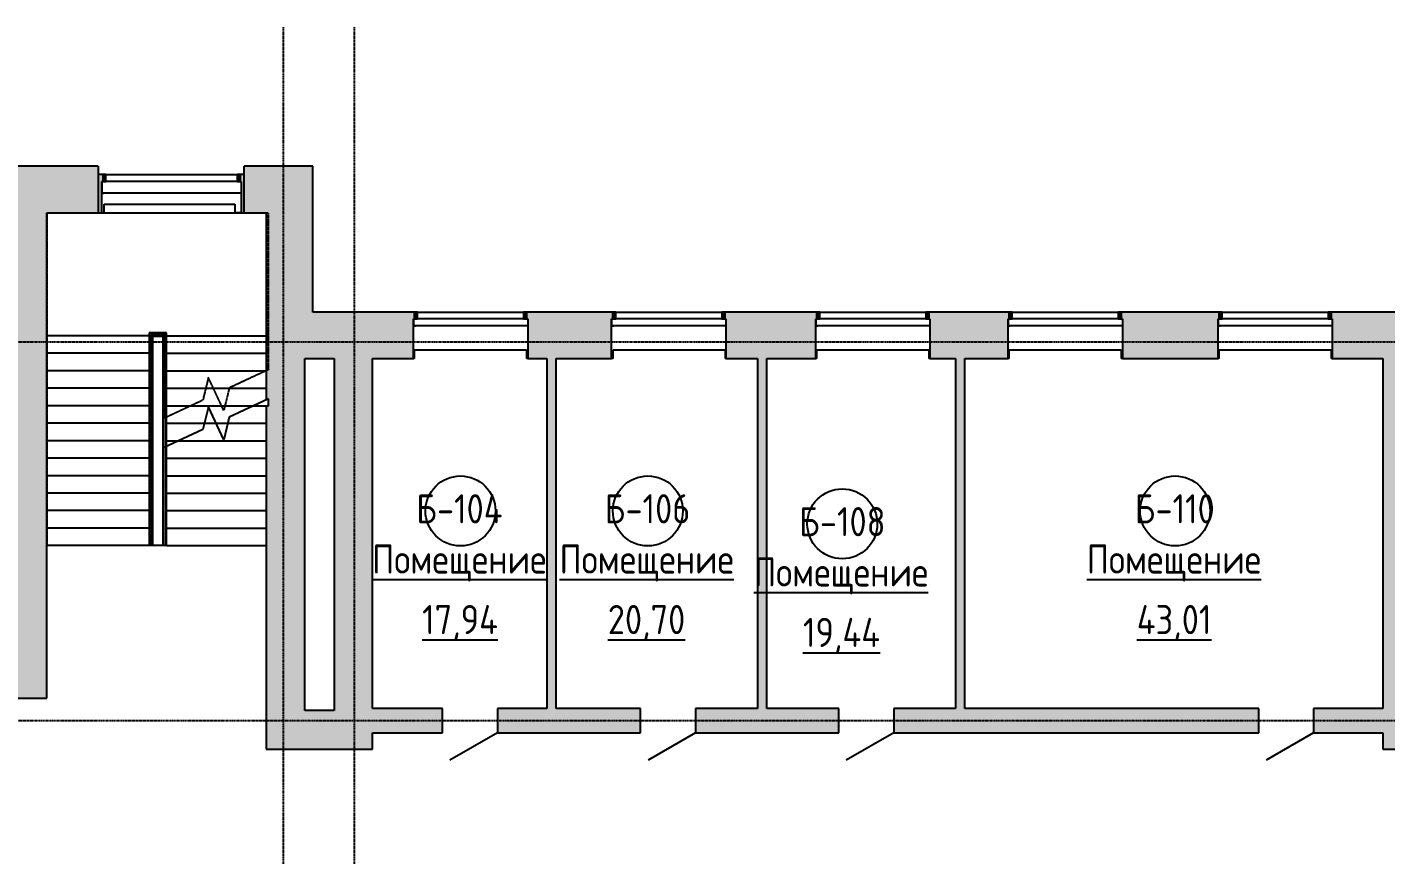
# Model space of a CAD drawing. Extents: x -4056 to 455774, y -7500 to 28668.
# Drawn here: x 13726 to 37029, y 10983 to 25181 of the extents above; entities that cross this region are included whole.
import ezdxf

# ---------------------------------------------------------------- set-up
doc = ezdxf.new("R2010")
doc.units = 0
doc.linetypes.add('ADSK_ЛИНИЯ_СЕТКИ', pattern=[21, 12, -3, 3, -3])
doc.linetypes.add('ADSK_СВЕРХУ', pattern=[4.5, 3, -1.5])
for name, color, linetype in [('ДВЕРИ', 7, 'CONTINUOUS'), ('КАРКАС_ИМПОСТ', 7, 'CONTINUOUS'), ('ЛЕСТНИЦЫ', 7, 'CONTINUOUS'), ('МАРКИ_ПОМЕЩЕНИЙ', 7, 'CONTINUOUS'), ('ОГРАЖДЕНИЕ', 7, 'CONTINUOUS'), ('ОКНА', 7, 'CONTINUOUS'), ('ОСИ', 7, 'CONTINUOUS'), ('ПАНЕЛЬ', 7, 'CONTINUOUS'), ('ПЕРЕКРЫТИЯ', 7, 'CONTINUOUS'), ('ПОРУЧНИ', 7, 'CONTINUOUS'), ('СТЕНЫ', 7, 'CONTINUOUS'), ('СТЕНЫ_РАЗРЕЗ', 7, 'CONTINUOUS')]:
    doc.layers.add(name, color=color, linetype=linetype)
doc.styles.add('GOST_COMMON', font='GOST Common.ttf', dxfattribs={"width": 0.9, "height": 500})

# ---------------------------------------------------------------- blocks, each defined once
blk = doc.blocks.new('*U87')
at = {"layer": 'СТЕНЫ'}
for points in [[(905.948367, 21995.135494), (905.948367, 22795.135494), (2045.948367, 21995.135494)], [(2045.948367, 21995.135494), (905.948367, 22795.135494), (2045.948367, 22795.135494)], [(4545.948367, 21995.135494), (4545.948367, 22795.135494), (4974.097978, 21995.135494)], [(4974.097978, 21995.135494), (4545.948367, 22795.135494), (4974.097978, 22795.135494)], [(4974.097978, 21995.135494), (4974.097978, 22795.135494), (6345.948367, 21995.135494)], [(6345.948367, 21995.135494), (4974.097978, 22795.135494), (6345.948367, 22795.135494)], [(8845.948367, 21995.135494), (8845.948367, 22795.135494), (10645.948367, 21995.135494)], [(10645.948367, 21995.135494), (8845.948367, 22795.135494), (10645.948367, 22795.135494)], [(13145.948367, 21995.135494), (13145.948367, 22795.135494), (14476.707853, 21995.135494)], [(14476.707853, 21995.135494), (13145.948367, 22795.135494), (14476.707853, 22795.135494)], [(14476.707853, 21995.135494), (14476.707853, 22795.135494), (14945.948367, 21995.135494)], [(14945.948367, 21995.135494), (14476.707853, 22795.135494), (14945.948367, 22795.135494)], [(17445.948367, 21995.135494), (17445.948367, 22795.135494), (17825.948367, 21995.135494)], [(17825.948367, 21995.135494), (17445.948367, 22795.135494), (17825.948367, 22795.135494)], [(17825.948367, 21995.135494), (17825.948367, 22795.135494), (18625.948367, 21995.135494)], [(18625.948367, 21995.135494), (17825.948367, 22795.135494), (18625.948367, 22795.135494)]]:
    blk.add_solid(points, dxfattribs=at)
blk = doc.blocks.new('*U88')
at = {"layer": 'СТЕНЫ'}
for points in [[(17825.948367, 19495.135494), (17825.948367, 21995.135494), (18485.948367, 19495.135494)], [(18485.948367, 19495.135494), (17825.948367, 21995.135494), (18485.948367, 21995.135494)], [(18485.948367, 19495.135494), (18485.948367, 21995.135494), (18625.948367, 19495.135494)], [(18625.948367, 19495.135494), (18485.948367, 21995.135494), (18625.948367, 21995.135494)]]:
    blk.add_solid(points, dxfattribs=at)
blk = doc.blocks.new('*U89')
at = {"layer": 'СТЕНЫ'}
for points in [[(18625.948367, 19495.135494), (18625.948367, 20295.135494), (19650.948367, 19495.135494)], [(19650.948367, 19495.135494), (18625.948367, 20295.135494), (19650.948367, 20295.135494)], [(19650.948367, 19495.135494), (19650.948367, 20295.135494), (20350.948367, 19495.135494)], [(20350.948367, 19495.135494), (19650.948367, 20295.135494), (20350.948367, 20295.135494)], [(20350.948367, 20175.135494), (20350.948367, 20295.135494), (20420.948367, 20175.135494)], [(20420.948367, 20175.135494), (20350.948367, 20295.135494), (20420.948367, 20295.135494)], [(22240.948367, 20175.135494), (22240.948367, 20295.135494), (22310.948367, 20175.135494)], [(22310.948367, 20175.135494), (22240.948367, 20295.135494), (22310.948367, 20295.135494)], [(22310.948367, 19495.135494), (22310.948367, 20295.135494), (22800.948367, 19495.135494)], [(22800.948367, 19495.135494), (22310.948367, 20295.135494), (22800.948367, 20295.135494)], [(22800.948367, 19495.135494), (22800.948367, 20295.135494), (23750.948367, 19495.135494)], [(23750.948367, 19495.135494), (22800.948367, 20295.135494), (23750.948367, 20295.135494)], [(23750.948367, 20175.135494), (23750.948367, 20295.135494), (23820.948367, 20175.135494)], [(23820.948367, 20175.135494), (23750.948367, 20295.135494), (23820.948367, 20295.135494)], [(25640.948367, 20175.135494), (25640.948367, 20295.135494), (25710.948367, 20175.135494)], [(25710.948367, 20175.135494), (25640.948367, 20295.135494), (25710.948367, 20295.135494)], [(25710.948367, 19495.135494), (25710.948367, 20295.135494), (26410.948367, 19495.135494)], [(26410.948367, 19495.135494), (25710.948367, 20295.135494), (26410.948367, 20295.135494)], [(26410.948367, 19495.135494), (26410.948367, 20295.135494), (27250.948367, 19495.135494)], [(27250.948367, 19495.135494), (26410.948367, 20295.135494), (27250.948367, 20295.135494)], [(27250.948367, 20175.135494), (27250.948367, 20295.135494), (27320.948367, 20175.135494)], [(27320.948367, 20175.135494), (27250.948367, 20295.135494), (27320.948367, 20295.135494)], [(29140.948367, 20175.135494), (29140.948367, 20295.135494), (29210.948367, 20175.135494)], [(29210.948367, 20175.135494), (29140.948367, 20295.135494), (29210.948367, 20295.135494)], [(29210.948367, 19495.135494), (29210.948367, 20295.135494), (30314.390978, 19495.135494)], [(30314.390978, 19495.135494), (29210.948367, 20295.135494), (30314.390978, 20295.135494)], [(30314.390978, 19495.135494), (30314.390978, 20295.135494), (30550.948367, 19495.135494)], [(30550.948367, 19495.135494), (30314.390978, 20295.135494), (30550.948367, 20295.135494)], [(30550.948367, 20175.135494), (30550.948367, 20295.135494), (30620.948367, 20175.135494)], [(30620.948367, 20175.135494), (30550.948367, 20295.135494), (30620.948367, 20295.135494)], [(32440.948367, 20175.135494), (32440.948367, 20295.135494), (32510.948367, 20175.135494)], [(32510.948367, 20175.135494), (32440.948367, 20295.135494), (32510.948367, 20295.135494)], [(32510.948367, 19495.135494), (32510.948367, 20295.135494), (34150.948367, 19495.135494)], [(34150.948367, 19495.135494), (32510.948367, 20295.135494), (34150.948367, 20295.135494)], [(34150.948367, 20175.135494), (34150.948367, 20295.135494), (34220.948367, 20175.135494)], [(34220.948367, 20175.135494), (34150.948367, 20295.135494), (34220.948367, 20295.135494)], [(36040.948367, 20175.135494), (36040.948367, 20295.135494), (36110.948367, 20175.135494)], [(36110.948367, 20175.135494), (36040.948367, 20295.135494), (36110.948367, 20295.135494)], [(36110.948367, 19495.135494), (36110.948367, 20295.135494), (36649.464228, 19495.135494)], [(36649.464228, 19495.135494), (36110.948367, 20295.135494), (36649.464228, 20295.135494)], [(36649.464228, 19495.135494), (36649.464228, 20295.135494), (37850.948367, 19495.135494)], [(37850.948367, 19495.135494), (36649.464228, 20295.135494), (37850.948367, 20295.135494)]]:
    blk.add_solid(points, dxfattribs=at)
blk = doc.blocks.new('*U97')
at = {"layer": 'СТЕНЫ'}
for points in [[(17825.948367, 18788.366004), (17825.948367, 19495.135494), (17865.948367, 18807.018311)], [(17865.948367, 18807.018311), (17825.948367, 19495.135494), (17865.948367, 19495.135494)], [(17865.948367, 13456.085928), (17865.948367, 19495.135494), (18485.948367, 13456.085928)], [(18485.948367, 13456.085928), (17865.948367, 19495.135494), (18485.948367, 19495.135494)], [(17825.948367, 13456.085928), (17825.948367, 18687.341418), (17865.948367, 13456.085928)], [(17865.948367, 13456.085928), (17825.948367, 18687.341418), (17865.948367, 18687.341418)]]:
    blk.add_solid(points, dxfattribs=at)
blk = doc.blocks.new('*U98')
at = {"layer": 'СТЕНЫ'}
for points in [[(18990.948367, 13456.085928), (18990.948367, 19495.135494), (19650.948367, 13456.085928)], [(19650.948367, 13456.085928), (18990.948367, 19495.135494), (19650.948367, 19495.135494)]]:
    blk.add_solid(points, dxfattribs=at)
blk = doc.blocks.new('*U99')
at = {"layer": 'СТЕНЫ'}
for points in [[(17825.948367, 12796.085928), (17825.948367, 13456.085928), (19650.948367, 12796.085928)], [(19650.948367, 12796.085928), (17825.948367, 13456.085928), (19650.948367, 13456.085928)]]:
    blk.add_solid(points, dxfattribs=at)
blk = doc.blocks.new('*U100')
at = {"layer": 'СТЕНЫ'}
for points in [[(13385.948367, 13670), (13385.948367, 21995.135494), (14065.948367, 13670)], [(14065.948367, 13670), (13385.948367, 21995.135494), (14065.948367, 21995.135494)]]:
    blk.add_solid(points, dxfattribs=at)
blk = doc.blocks.new('*U151')
at = {"layer": 'СТЕНЫ'}
for points in [[(36978.448367, 12796.085928), (36978.448367, 19495.135494), (37658.448367, 12796.085928)], [(37658.448367, 12796.085928), (36978.448367, 19495.135494), (37658.448367, 19495.135494)]]:
    blk.add_solid(points, dxfattribs=at)
blk = doc.blocks.new('*U153')
at = {"layer": 'СТЕНЫ'}
for points in [[(19650.948367, 13075.135494), (19650.948367, 13495.135494), (20850.948367, 13075.135494)], [(20850.948367, 13075.135494), (19650.948367, 13495.135494), (20850.948367, 13495.135494)], [(21790.948367, 13075.135494), (21790.948367, 13495.135494), (23979.317728, 13075.135494)], [(23979.317728, 13075.135494), (21790.948367, 13495.135494), (23979.317728, 13495.135494)], [(23979.317728, 13075.135494), (23979.317728, 13495.135494), (24248.448367, 13075.135494)], [(24248.448367, 13075.135494), (23979.317728, 13495.135494), (24248.448367, 13495.135494)], [(25188.448367, 13075.135494), (25188.448367, 13495.135494), (27648.448367, 13075.135494)], [(27648.448367, 13075.135494), (25188.448367, 13495.135494), (27648.448367, 13495.135494)], [(28588.448367, 13075.135494), (28588.448367, 13495.135494), (30314.390978, 13075.135494)], [(30314.390978, 13075.135494), (28588.448367, 13495.135494), (30314.390978, 13495.135494)], [(30314.390978, 13075.135494), (30314.390978, 13495.135494), (34848.448367, 13075.135494)], [(34848.448367, 13075.135494), (30314.390978, 13495.135494), (34848.448367, 13495.135494)], [(35788.448367, 13075.135494), (35788.448367, 13495.135494), (36649.464228, 13075.135494)], [(36649.464228, 13075.135494), (35788.448367, 13495.135494), (36649.464228, 13495.135494)], [(36649.464228, 13075.135494), (36649.464228, 13495.135494), (36978.448367, 13075.135494)], [(36978.448367, 13075.135494), (36649.464228, 13495.135494), (36978.448367, 13495.135494)]]:
    blk.add_solid(points, dxfattribs=at)
blk = doc.blocks.new('*U163')
at = {"layer": 'СТЕНЫ'}
for points in [[(29650.948367, 13495.135494), (29650.948367, 19495.135494), (29810.948367, 13495.135494)], [(29810.948367, 13495.135494), (29650.948367, 19495.135494), (29810.948367, 19495.135494)]]:
    blk.add_solid(points, dxfattribs=at)
blk = doc.blocks.new('*U164')
at = {"layer": 'СТЕНЫ'}
for points in [[(26250.948367, 13495.135494), (26250.948367, 19495.135494), (26410.948367, 13495.135494)], [(26410.948367, 13495.135494), (26250.948367, 19495.135494), (26410.948367, 19495.135494)]]:
    blk.add_solid(points, dxfattribs=at)
blk = doc.blocks.new('*U167')
at = {"layer": 'СТЕНЫ'}
for points in [[(22640.948367, 13495.135494), (22640.948367, 19495.135494), (22800.948367, 13495.135494)], [(22800.948367, 13495.135494), (22640.948367, 19495.135494), (22800.948367, 19495.135494)]]:
    blk.add_solid(points, dxfattribs=at)
blk = doc.blocks.new('*U182')
at = {"layer": 'СТЕНЫ'}
for points in [[(14945.948367, 21995.135494), (14945.948367, 22655.135494), (15007.600509, 21995.135494)], [(15007.600509, 21995.135494), (14945.948367, 22655.135494), (15007.600509, 22655.135494)], [(15007.600509, 22535.135494), (15007.600509, 22655.135494), (15077.600509, 22535.135494)], [(15077.600509, 22535.135494), (15007.600509, 22655.135494), (15077.600509, 22655.135494)], [(17327.600509, 22535.135494), (17327.600509, 22655.135494), (17397.600509, 22535.135494)], [(17397.600509, 22535.135494), (17327.600509, 22655.135494), (17397.600509, 22655.135494)], [(17397.600509, 21995.135494), (17397.600509, 22655.135494), (17445.948367, 21995.135494)], [(17445.948367, 21995.135494), (17397.600509, 22655.135494), (17445.948367, 22655.135494)]]:
    blk.add_solid(points, dxfattribs=at)
blk = doc.blocks.new('ОГРАЖДЕНИЕ_-_ОГРАЖДЕНИЕ-22')
at = {"layer": 'ОГРАЖДЕНИЕ', "linetype": 'ADSK_СВЕРХУ'}
for p, q in [((15815.548367, 19937.741418), (15815.548367, 16287.341418)), ((16116.348367, 19937.741418), (15815.548367, 19937.741418)), ((15820.548367, 19932.741418), (15820.548367, 16287.341418)), ((16111.348367, 19932.741418), (15820.548367, 19932.741418)), ((15845.548367, 19907.741418), (15845.548367, 16287.341418)), ((16086.348367, 19907.741418), (15845.548367, 19907.741418)), ((15860.548367, 19892.741418), (15860.548367, 16287.341418)), ((16071.348367, 19892.741418), (15860.548367, 19892.741418)), ((15865.548367, 19887.741418), (15865.548367, 16287.341418)), ((16066.348367, 19887.741418), (15865.548367, 19887.741418)), ((15875.548367, 19877.741418), (15875.548367, 16287.341418)), ((16056.348367, 19877.741418), (15875.548367, 19877.741418)), ((16056.348367, 18467.664526), (16056.348367, 19877.741418)), ((16066.348367, 18467.851049), (16066.348367, 19887.741418)), ((16071.348367, 18470.182587), (16071.348367, 19892.741418)), ((16086.348367, 18477.177202), (16086.348367, 19907.741418)), ((16111.348367, 19887.341418), (16111.348367, 19932.741418)), ((16111.348367, 18488.834894), (16111.348367, 19887.341418)), ((16116.348367, 19887.341418), (16116.348367, 19937.741418)), ((16116.348367, 18491.166432), (16116.348367, 19887.341418)), ((15865.548367, 16287.341418), (15815.548367, 16287.341418)), ((15860.548367, 16287.341418), (15820.548367, 16287.341418)), ((15875.548367, 16287.341418), (15845.548367, 16287.341418))]:
    blk.add_line(p, q, dxfattribs=at)
at = {"layer": 'ПОРУЧНИ'}
for p, q in [((16065.948367, 17967.664526), (16056.348367, 17967.664526)), ((16065.948367, 17967.664526), (16056.348367, 17967.664526)), ((16056.348367, 16287.341418), (16056.348367, 17967.664526)), ((16071.348367, 17970.182587), (16065.948367, 17967.664526)), ((16071.348367, 17970.182587), (16065.948367, 17967.664526)), ((16111.348367, 17988.834894), (16071.348367, 17970.182587)), ((16111.348367, 17988.834894), (16071.348367, 17970.182587)), ((16111.348367, 17988.834894), (16071.348367, 17970.182587)), ((16071.348367, 16287.341418), (16071.348367, 17970.182587)), ((16116.348367, 17991.166432), (16111.348367, 17988.834894)), ((16111.348367, 16287.341418), (16111.348367, 17988.834894)), ((16116.348367, 16287.341418), (16116.348367, 17991.166432)), ((16071.348367, 16287.341418), (16056.348367, 16287.341418)), ((16111.348367, 16287.341418), (16071.348367, 16287.341418)), ((16116.348367, 16287.341418), (16111.348367, 16287.341418))]:
    blk.add_line(p, q, dxfattribs=at)
blk = doc.blocks.new('ОГРАЖДЕНИЕ_-_ОГРАЖДЕНИЕ-20')
at = {"layer": 'ПОРУЧНИ'}
for p, q in [((15815.548367, 19937.741418), (15815.548367, 16287.341418)), ((16116.348367, 19937.741418), (15815.548367, 19937.741418)), ((15820.548367, 19932.741418), (15820.548367, 16287.341418)), ((16111.348367, 19932.741418), (15820.548367, 19932.741418)), ((15860.548367, 19892.741418), (15860.548367, 16287.341418)), ((16071.348367, 19892.741418), (15860.548367, 19892.741418)), ((15875.548367, 19877.741418), (15875.548367, 16287.341418)), ((16056.348367, 19877.741418), (15875.548367, 19877.741418)), ((16056.348367, 17967.664526), (16056.348367, 19877.741418)), ((16071.348367, 17972.420864), (16071.348367, 19892.741418)), ((16086.348367, 19890.716418), (16086.348367, 19907.741418)), ((16111.348367, 19887.341418), (16111.348367, 19932.741418)), ((16111.348367, 17988.834894), (16111.348367, 19887.341418)), ((16116.348367, 19887.341418), (16116.348367, 19937.741418)), ((16116.348367, 17991.166432), (16116.348367, 19887.341418)), ((15820.548367, 16287.341418), (15815.548367, 16287.341418)), ((15860.548367, 16287.341418), (15820.548367, 16287.341418)), ((15875.548367, 16287.341418), (15860.548367, 16287.341418))]:
    blk.add_line(p, q, dxfattribs=at)
blk = doc.blocks.new('ИРНИТУ_ДВЕРЬ_ОДНОПОЛЬНАЯ_Д')
at = {"layer": 'ПАНЕЛЬ'}
blk.add_line((-470, 210), (344.06388, 680), dxfattribs=at)
blk = doc.blocks.new('ИРНИТУ-ОКНО-ГОСТ23166-99_3')
at = {"layer": 'КАРКАС_ИМПОСТ'}
for p, q in [((-1018.1, -160), (941.9, -160)), ((-1018.1, -280), (-1018.1, -160)), ((-1018.1, -160), (-983.1, -160)), ((941.9, -160), (906.9, -160)), ((941.9, -280), (941.9, -160)), ((-1018.1, -280), (941.9, -280)), ((-1018.1, -280), (-983.1, -280)), ((941.9, -280), (906.9, -280))]:
    blk.add_line(p, q, dxfattribs=at)
blk = doc.blocks.new('ИРНИТУ-ОКНО-ГОСТ23166-99_5')
at = {"layer": 'КАРКАС_ИМПОСТ'}
for p, q in [((-1233.1, -10), (1156.9, -10)), ((-1233.1, -210), (-1233.1, -10)), ((-1233.1, -10), (-1198.1, -10)), ((-1233.1, -210), (1156.9, -210)), ((-1233.1, -210), (-1198.1, -210)), ((1156.9, -10), (1121.9, -10)), ((1156.9, -210), (1121.9, -210)), ((1156.9, -210), (1156.9, -10))]:
    blk.add_line(p, q, dxfattribs=at)
blk = doc.blocks.new('ADSK_МАРКА_ПОМЕЩЕНИЕ_-_НОМ')
at = {"layer": 'МАРКИ_ПОМЕЩЕНИЙ'}
blk.add_circle((0, 0), 3, dxfattribs=at)

msp = doc.modelspace()

# ---------------------------------------------------------------- linework, layer by layer
at = {"layer": 'ЛЕСТНИЦЫ', "linetype": 'ADSK_СВЕРХУ'}
for p, q in [((14065.948367, 21990), (14065.948367, 19887.341418)), ((17865.948367, 21990), (14065.948367, 21990)), ((17865.948367, 19887.341418), (17865.948367, 21990)), ((15865.948367, 19887.341418), (14065.948367, 19887.341418)), ((14065.948367, 19887.341418), (14065.948367, 16287.341418)), ((15865.948367, 19887.341418), (14065.948367, 19887.341418)), ((15815.548367, 19887.341418), (14065.948367, 19887.341418)), ((15865.948367, 19887.341418), (16065.948367, 19887.341418)), ((15865.948367, 19887.341418), (15865.948367, 16287.341418)), ((16065.948367, 19887.341418), (17865.948367, 19887.341418)), ((16065.948367, 18467.664526), (16065.948367, 19887.341418)), ((16065.948367, 19887.341418), (17865.948367, 19887.341418)), ((16116.348367, 19887.341418), (17825.948367, 19887.341418)), ((17865.948367, 19307.018311), (17865.948367, 19887.341418)), ((15865.948367, 19587.341418), (14065.948367, 19587.341418)), ((15865.948367, 19587.341418), (14065.948367, 19587.341418)), ((15815.548367, 19587.341418), (14065.948367, 19587.341418)), ((16065.948367, 19587.341418), (17865.948367, 19587.341418)), ((16065.948367, 19587.341418), (17865.948367, 19587.341418)), ((16116.348367, 19587.341418), (17825.948367, 19587.341418)), ((15865.948367, 19287.341418), (14065.948367, 19287.341418)), ((15865.948367, 19287.341418), (14065.948367, 19287.341418)), ((15815.548367, 19287.341418), (14065.948367, 19287.341418)), ((16065.948367, 19287.341418), (17823.751135, 19287.341418)), ((16065.948367, 19287.341418), (17823.751135, 19287.341418)), ((16116.348367, 19287.341418), (17825.948367, 19287.341418)), ((16833.88016, 19170.562602), (16739.37142, 18781.686853)), ((17098.016574, 18604.120235), (16833.88016, 19170.562602)), ((17865.948367, 19307.018311), (17192.525314, 18992.995984)), ((15865.948367, 18987.341418), (14065.948367, 18987.341418)), ((15865.948367, 18987.341418), (14065.948367, 18987.341418)), ((15815.548367, 18987.341418), (14065.948367, 18987.341418)), ((16065.948367, 18987.341418), (16789.35179, 18987.341418)), ((16065.948367, 18987.341418), (16789.35179, 18987.341418)), ((16116.348367, 18987.341418), (17825.948367, 18987.341418)), ((16919.317601, 18987.341418), (17191.151081, 18987.341418)), ((16919.317601, 18987.341418), (17191.151081, 18987.341418)), ((17192.525314, 18992.995984), (17098.016574, 18604.120235)), ((15865.948367, 18687.341418), (14065.948367, 18687.341418)), ((15865.948367, 18687.341418), (14065.948367, 18687.341418)), ((15815.548367, 18687.341418), (14065.948367, 18687.341418)), ((16739.37142, 18781.686853), (16065.948367, 18467.664526)), ((16065.948367, 18687.341418), (16537.046983, 18687.341418)), ((16065.948367, 18687.341418), (16537.046983, 18687.341418)), ((16116.348367, 18687.341418), (17609.300443, 18687.341418)), ((17059.209899, 18687.341418), (17118.241875, 18687.341418)), ((17059.209899, 18687.341418), (17118.241875, 18687.341418)), ((17609.300443, 18687.341418), (17865.948367, 18687.341418)), ((15865.948367, 18387.341418), (14065.948367, 18387.341418)), ((15865.948367, 18387.341418), (14065.948367, 18387.341418)), ((15815.548367, 18387.341418), (14065.948367, 18387.341418)), ((16116.348367, 18387.341418), (16765.048722, 18387.341418)), ((16765.048722, 18387.341418), (16965.948367, 18387.341418)), ((16965.948367, 18387.341418), (17166.848012, 18387.341418)), ((17166.848012, 18387.341418), (17825.948367, 18387.341418)), ((15865.948367, 18087.341418), (14065.948367, 18087.341418)), ((15865.948367, 18087.341418), (14065.948367, 18087.341418)), ((15815.548367, 18087.341418), (14065.948367, 18087.341418)), ((16116.348367, 18087.341418), (16322.596291, 18087.341418)), ((16322.596291, 18087.341418), (17825.948367, 18087.341418)), ((15865.948367, 17787.341418), (14065.948367, 17787.341418)), ((15865.948367, 17787.341418), (14065.948367, 17787.341418)), ((15815.548367, 17787.341418), (14065.948367, 17787.341418)), ((16116.348367, 17787.341418), (17825.948367, 17787.341418)), ((15865.948367, 17487.341418), (14065.948367, 17487.341418)), ((15865.948367, 17487.341418), (14065.948367, 17487.341418)), ((15815.548367, 17487.341418), (14065.948367, 17487.341418)), ((16116.348367, 17487.341418), (17825.948367, 17487.341418)), ((15865.948367, 17187.341418), (14065.948367, 17187.341418)), ((15865.948367, 17187.341418), (14065.948367, 17187.341418)), ((15815.548367, 17187.341418), (14065.948367, 17187.341418)), ((16116.348367, 17187.341418), (17825.948367, 17187.341418)), ((15865.948367, 16887.341418), (14065.948367, 16887.341418)), ((15865.948367, 16887.341418), (14065.948367, 16887.341418)), ((15815.548367, 16887.341418), (14065.948367, 16887.341418)), ((16116.348367, 16887.341418), (17825.948367, 16887.341418)), ((15865.948367, 16587.341418), (14065.948367, 16587.341418)), ((15865.948367, 16587.341418), (14065.948367, 16587.341418)), ((15815.548367, 16587.341418), (14065.948367, 16587.341418)), ((16116.348367, 16587.341418), (17825.948367, 16587.341418)), ((15865.948367, 16287.341418), (14065.948367, 16287.341418)), ((16116.348367, 16287.341418), (17825.948367, 16287.341418))]:
    msp.add_line(p, q, dxfattribs=at)
at = {"layer": 'ЛЕСТНИЦЫ'}
for p, q in [((17825.948367, 21990), (14065.948367, 21990)), ((15815.548367, 19887.341418), (14065.948367, 19887.341418)), ((16116.348367, 19887.341418), (17825.948367, 19887.341418)), ((15815.548367, 19587.341418), (14065.948367, 19587.341418)), ((16116.348367, 19587.341418), (17825.948367, 19587.341418)), ((15815.548367, 19287.341418), (14065.948367, 19287.341418)), ((16116.348367, 19287.341418), (17825.948367, 19287.341418)), ((15815.548367, 18987.341418), (14065.948367, 18987.341418)), ((16116.348367, 18987.341418), (17825.948367, 18987.341418)), ((15815.548367, 18687.341418), (14065.948367, 18687.341418)), ((16116.348367, 18687.341418), (17609.300443, 18687.341418)), ((16833.88016, 18670.562602), (16739.37142, 18281.686853)), ((17098.016574, 18104.120235), (16833.88016, 18670.562602)), ((17865.948367, 18807.018311), (17192.525314, 18492.995984)), ((17609.300443, 18687.341418), (17865.948367, 18687.341418)), ((17865.948367, 18687.341418), (17865.948367, 18807.018311)), ((17192.525314, 18492.995984), (17098.016574, 18104.120235)), ((15815.548367, 18387.341418), (14065.948367, 18387.341418)), ((16739.37142, 18281.686853), (16065.948367, 17967.664526)), ((16116.348367, 18387.341418), (16765.048722, 18387.341418)), ((16765.048722, 18387.341418), (16965.948367, 18387.341418)), ((16965.948367, 18387.341418), (17166.848012, 18387.341418)), ((17166.848012, 18387.341418), (17825.948367, 18387.341418)), ((15815.548367, 18087.341418), (14065.948367, 18087.341418)), ((16116.348367, 18087.341418), (16322.596291, 18087.341418)), ((16322.596291, 18087.341418), (17825.948367, 18087.341418)), ((15815.548367, 17787.341418), (14065.948367, 17787.341418)), ((16116.348367, 17787.341418), (17825.948367, 17787.341418)), ((15815.548367, 17487.341418), (14065.948367, 17487.341418)), ((16116.348367, 17487.341418), (17825.948367, 17487.341418)), ((15815.548367, 17187.341418), (14065.948367, 17187.341418)), ((16116.348367, 17187.341418), (17825.948367, 17187.341418)), ((15815.548367, 16887.341418), (14065.948367, 16887.341418)), ((16116.348367, 16887.341418), (17825.948367, 16887.341418)), ((15815.548367, 16587.341418), (14065.948367, 16587.341418)), ((16116.348367, 16587.341418), (17825.948367, 16587.341418)), ((15815.548367, 16287.341418), (14065.948367, 16287.341418)), ((16116.348367, 16287.341418), (17825.948367, 16287.341418))]:
    msp.add_line(p, q, dxfattribs=at)
at = {"layer": 'ОСИ', "linetype": 'ADSK_ЛИНИЯ_СЕТКИ'}
for p, q in [((18115.948367, 25181.483884), (18115.948367, -1579.91409)), ((19335.948367, 25181.483884), (19335.948367, -1579.91409)), ((-2456.468056, 19785.135494), (101540.841937, 19785.135494)), ((-2456.468056, 13285.135494), (101540.841937, 13285.135494))]:
    msp.add_line(p, q, dxfattribs=at)
at = {"layer": 'ПЕРЕКРЫТИЯ'}
for p, q in [((15815.548367, 16287.341418), (14065.948367, 16287.341418)), ((16056.348367, 16287.341418), (15875.548367, 16287.341418))]:
    msp.add_line(p, q, dxfattribs=at)
at = {"layer": 'СТЕНЫ'}
for p, q in [((15077.600509, 22655.135494), (17327.600509, 22655.135494)), ((15045.948367, 21995.135494), (15045.948367, 22145.135494)), ((15045.948367, 22145.135494), (17285.948367, 22145.135494)), ((17285.948367, 22145.135494), (17285.948367, 21995.135494)), ((15045.948367, 21995.135494), (15007.600509, 21995.135494)), ((17397.600509, 21995.135494), (17285.948367, 21995.135494)), ((20420.948367, 20295.135494), (22240.948367, 20295.135494)), ((23820.948367, 20295.135494), (25640.948367, 20295.135494)), ((27320.948367, 20295.135494), (29140.948367, 20295.135494)), ((30620.948367, 20295.135494), (32440.948367, 20295.135494)), ((34220.948367, 20295.135494), (36040.948367, 20295.135494)), ((20370.948367, 19495.135494), (20370.948367, 19645.135494)), ((20370.948367, 19645.135494), (22290.948367, 19645.135494)), ((22290.948367, 19645.135494), (22290.948367, 19495.135494)), ((23775.427158, 19495.135494), (23775.427158, 19645.135494)), ((23775.427158, 19645.135494), (25695.427158, 19645.135494)), ((25695.427158, 19645.135494), (25695.427158, 19495.135494)), ((27270.427158, 19495.135494), (27270.427158, 19645.135494)), ((27270.427158, 19645.135494), (29190.427158, 19645.135494)), ((29190.427158, 19645.135494), (29190.427158, 19495.135494)), ((30570.427158, 19495.135494), (30570.427158, 19645.135494)), ((30570.427158, 19645.135494), (32490.427158, 19645.135494)), ((32490.427158, 19645.135494), (32490.427158, 19495.135494)), ((34170.427158, 19495.135494), (34170.427158, 19645.135494)), ((34170.427158, 19645.135494), (36090.427158, 19645.135494)), ((36090.427158, 19645.135494), (36090.427158, 19495.135494)), ((20370.948367, 19495.135494), (20350.948367, 19495.135494)), ((22310.948367, 19495.135494), (22290.948367, 19495.135494)), ((23775.427158, 19495.135494), (23750.948367, 19495.135494)), ((25710.948367, 19495.135494), (25695.427158, 19495.135494)), ((27270.427158, 19495.135494), (27250.948367, 19495.135494)), ((29210.948367, 19495.135494), (29190.427158, 19495.135494)), ((30570.427158, 19495.135494), (30550.948367, 19495.135494)), ((32510.948367, 19495.135494), (32490.427158, 19495.135494)), ((34170.427158, 19495.135494), (34150.948367, 19495.135494)), ((36110.948367, 19495.135494), (36090.427158, 19495.135494))]:
    msp.add_line(p, q, dxfattribs=at)
at = {"layer": 'СТЕНЫ_РАЗРЕЗ'}
for p, q in [((14945.948367, 22795.135494), (13145.948367, 22795.135494)), ((14945.948367, 22795.135494), (14945.948367, 21995.135494)), ((15077.600509, 22655.135494), (14945.948367, 22655.135494)), ((15077.600509, 22535.135494), (15077.600509, 22655.135494)), ((17445.948367, 22655.135494), (17327.600509, 22655.135494)), ((17327.600509, 22655.135494), (17327.600509, 22535.135494)), ((18625.948367, 22795.135494), (17445.948367, 22795.135494)), ((17445.948367, 21995.135494), (17445.948367, 22795.135494)), ((18625.948367, 20295.135494), (18625.948367, 22795.135494)), ((15007.600509, 21995.135494), (15007.600509, 22535.135494)), ((15007.600509, 22535.135494), (15077.600509, 22535.135494)), ((17327.600509, 22535.135494), (17397.600509, 22535.135494)), ((17397.600509, 22535.135494), (17397.600509, 21995.135494)), ((14065.948367, 21995.135494), (15007.600509, 21995.135494)), ((14065.948367, 13670), (14065.948367, 21995.135494)), ((17397.600509, 21995.135494), (17825.948367, 21995.135494)), ((17825.948367, 21995.135494), (17825.948367, 18788.366004)), ((20420.948367, 20295.135494), (18625.948367, 20295.135494)), ((20420.948367, 20175.135494), (20420.948367, 20295.135494)), ((23820.948367, 20295.135494), (22240.948367, 20295.135494)), ((22240.948367, 20295.135494), (22240.948367, 20175.135494)), ((23820.948367, 20175.135494), (23820.948367, 20295.135494)), ((27320.948367, 20295.135494), (25640.948367, 20295.135494)), ((25640.948367, 20295.135494), (25640.948367, 20175.135494)), ((27320.948367, 20175.135494), (27320.948367, 20295.135494)), ((30620.948367, 20295.135494), (29140.948367, 20295.135494)), ((29140.948367, 20295.135494), (29140.948367, 20175.135494)), ((30620.948367, 20175.135494), (30620.948367, 20295.135494)), ((34220.948367, 20295.135494), (32440.948367, 20295.135494)), ((32440.948367, 20295.135494), (32440.948367, 20175.135494)), ((34220.948367, 20175.135494), (34220.948367, 20295.135494)), ((37920.948367, 20295.135494), (36040.948367, 20295.135494)), ((36040.948367, 20295.135494), (36040.948367, 20175.135494)), ((20350.948367, 19495.135494), (20350.948367, 20175.135494)), ((20350.948367, 20175.135494), (20420.948367, 20175.135494)), ((22240.948367, 20175.135494), (22310.948367, 20175.135494)), ((22310.948367, 20175.135494), (22310.948367, 19495.135494)), ((23750.948367, 19495.135494), (23750.948367, 20175.135494)), ((23750.948367, 20175.135494), (23820.948367, 20175.135494)), ((25640.948367, 20175.135494), (25710.948367, 20175.135494)), ((25710.948367, 20175.135494), (25710.948367, 19495.135494)), ((27250.948367, 19495.135494), (27250.948367, 20175.135494)), ((27250.948367, 20175.135494), (27320.948367, 20175.135494)), ((29140.948367, 20175.135494), (29210.948367, 20175.135494)), ((29210.948367, 20175.135494), (29210.948367, 19495.135494)), ((30550.948367, 19495.135494), (30550.948367, 20175.135494)), ((30550.948367, 20175.135494), (30620.948367, 20175.135494)), ((32440.948367, 20175.135494), (32510.948367, 20175.135494)), ((32510.948367, 20175.135494), (32510.948367, 19495.135494)), ((34150.948367, 19495.135494), (34150.948367, 20175.135494)), ((34150.948367, 20175.135494), (34220.948367, 20175.135494)), ((36040.948367, 20175.135494), (36110.948367, 20175.135494)), ((36110.948367, 20175.135494), (36110.948367, 19495.135494)), ((18485.948367, 19495.135494), (18990.948367, 19495.135494)), ((18485.948367, 13456.085928), (18485.948367, 19495.135494)), ((18990.948367, 19495.135494), (18990.948367, 13456.085928)), ((19650.948367, 19495.135494), (20350.948367, 19495.135494)), ((19650.948367, 13495.135494), (19650.948367, 19495.135494)), ((22310.948367, 19495.135494), (22640.948367, 19495.135494)), ((22640.948367, 19495.135494), (22640.948367, 13495.135494)), ((22800.948367, 19495.135494), (23750.948367, 19495.135494)), ((22800.948367, 13495.135494), (22800.948367, 19495.135494)), ((25710.948367, 19495.135494), (26250.948367, 19495.135494)), ((26250.948367, 19495.135494), (26250.948367, 13495.135494)), ((26410.948367, 19495.135494), (27250.948367, 19495.135494)), ((26410.948367, 13495.135494), (26410.948367, 19495.135494)), ((29210.948367, 19495.135494), (29650.948367, 19495.135494)), ((29650.948367, 19495.135494), (29650.948367, 13495.135494)), ((29810.948367, 19495.135494), (30550.948367, 19495.135494)), ((29810.948367, 13495.135494), (29810.948367, 19495.135494)), ((32510.948367, 19495.135494), (34150.948367, 19495.135494)), ((36110.948367, 19495.135494), (36978.448367, 19495.135494)), ((36978.448367, 19495.135494), (36978.448367, 13495.135494)), ((17825.948367, 18687.341418), (17825.948367, 12796.085928)), ((9355.948367, 13670), (14065.948367, 13670)), ((18990.948367, 13456.085928), (18485.948367, 13456.085928)), ((20850.948367, 13495.135494), (19650.948367, 13495.135494)), ((20850.948367, 13075.135494), (20850.948367, 13495.135494)), ((22640.948367, 13495.135494), (21790.948367, 13495.135494)), ((21790.948367, 13495.135494), (21790.948367, 13075.135494)), ((24248.448367, 13495.135494), (22800.948367, 13495.135494)), ((24248.448367, 13075.135494), (24248.448367, 13495.135494)), ((26250.948367, 13495.135494), (25188.448367, 13495.135494)), ((25188.448367, 13495.135494), (25188.448367, 13075.135494)), ((27648.448367, 13495.135494), (26410.948367, 13495.135494)), ((27648.448367, 13075.135494), (27648.448367, 13495.135494)), ((29650.948367, 13495.135494), (28588.448367, 13495.135494)), ((28588.448367, 13495.135494), (28588.448367, 13075.135494)), ((34848.448367, 13495.135494), (29810.948367, 13495.135494)), ((34848.448367, 13075.135494), (34848.448367, 13495.135494)), ((36978.448367, 13495.135494), (35788.448367, 13495.135494)), ((35788.448367, 13495.135494), (35788.448367, 13075.135494)), ((19650.948367, 12796.085928), (19650.948367, 13075.135494)), ((19650.948367, 13075.135494), (20850.948367, 13075.135494)), ((21790.948367, 13075.135494), (24248.448367, 13075.135494)), ((25188.448367, 13075.135494), (27648.448367, 13075.135494)), ((28588.448367, 13075.135494), (34848.448367, 13075.135494)), ((35788.448367, 13075.135494), (36978.448367, 13075.135494)), ((36978.448367, 13075.135494), (36978.448367, 12796.085928)), ((17825.948367, 12796.085928), (19650.948367, 12796.085928)), ((36978.448367, 12796.085928), (37658.448367, 12796.085928))]:
    msp.add_line(p, q, dxfattribs=at)

# ---------------------------------------------------------------- block references
at = {"layer": 'ДВЕРИ', "rotation": 180}
for p in [(21320.948367, 13285.135494), (24718.448367, 13285.135494), (28118.448367, 13285.135494), (35318.448367, 13285.135494)]:
    msp.add_blockref('ИРНИТУ_ДВЕРЬ_ОДНОПОЛЬНАЯ_Д', p, dxfattribs=at)
at = {"layer": 'МАРКИ_ПОМЕЩЕНИЙ', "xscale": 200, "yscale": 200, "zscale": 200}
for p in [(21157.246898, 16882.439287), (24371.851808, 16882.439287), (33414.805809, 16882.439287), (27706.628865, 16661.827452)]:
    msp.add_blockref('ADSK_МАРКА_ПОМЕЩЕНИЕ_-_НОМ', p, dxfattribs=at)
at = {"layer": 'ОГРАЖДЕНИЕ'}
for name in ['ОГРАЖДЕНИЕ_-_ОГРАЖДЕНИЕ-22', 'ОГРАЖДЕНИЕ_-_ОГРАЖДЕНИЕ-20']:
    msp.add_blockref(name, (0, 0), dxfattribs=at)
at = {"layer": 'ОКНА', "rotation": 180}
for name, p in [('ИРНИТУ-ОКНО-ГОСТ23166-99_5', (16164.500509, 22325.135494)), ('ИРНИТУ-ОКНО-ГОСТ23166-99_3', (21292.848367, 19895.135494)), ('ИРНИТУ-ОКНО-ГОСТ23166-99_3', (24692.848367, 19895.135494)), ('ИРНИТУ-ОКНО-ГОСТ23166-99_3', (28192.848367, 19895.135494)), ('ИРНИТУ-ОКНО-ГОСТ23166-99_3', (31492.848367, 19895.135494)), ('ИРНИТУ-ОКНО-ГОСТ23166-99_3', (35092.848367, 19895.135494))]:
    msp.add_blockref(name, p, dxfattribs=at)
at = {"layer": 'СТЕНЫ'}
for name in ['*U87', '*U182', '*U100', '*U88', '*U89', '*U97', '*U98', '*U167', '*U164', '*U163', '*U151', '*U99', '*U153']:
    msp.add_blockref(name, (0, 0), dxfattribs=at)

# ---------------------------------------------------------------- texts
at = {"layer": 'МАРКИ_ПОМЕЩЕНИЙ', "char_height": 500, "attachment_point": 1, "style": 'GOST_COMMON'}
for s, insert, width in [('\\fGOST Common|b0|i0|c204|p34|;\\W.9;Б', (20398.75771, 17169.141894), 432.91125), ('-104', (20755.94521, 17169.141894), 1486.328625), ('\\fGOST Common|b0|i0|c204|p34|;\\W.9;Б', (23631.362621, 17169.141894), 432.91125), ('-106', (23988.550121, 17169.141894), 1443.0375), ('\\fGOST Common|b0|i0|c204|p34|;\\W.9;Б', (32722.016622, 17169.141894), 432.91125), ('-110', (33079.204122, 17169.141894), 1327.5945), ('\\fGOST Common|b0|i0|c204|p34|;\\W.9;Б', (26966.139678, 16948.530059), 432.91125), ('-108', (27323.327178, 16948.530059), 1443.0375), ('\\LПомещение', (19642.75771, 16306.641894), 3751.8975), ('\\LПомещение', (22857.362621, 16306.641894), 3751.8975), ('\\LПомещение', (26192.139678, 16086.030059), 3751.8975), ('\\LПомещение', (31900.316622, 16306.641894), 3751.8975), ('\\L17,94', (20500.45771, 15269.141894), 1673.9235), ('\\L20,70', (23685.362621, 15269.141894), 1746.075375), ('\\L43,01', (32758.016622, 15269.141894), 1673.9235), ('\\L19,44', (27031.839678, 15048.530059), 1717.214625)]:
    msp.add_mtext(s, dxfattribs=dict(at, insert=insert, width=width))

doc.saveas('drawing.dxf')
